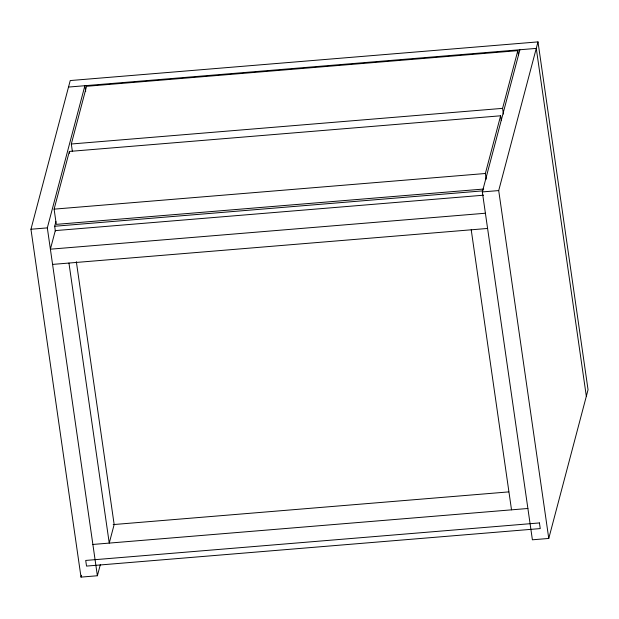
<?xml version="1.0" encoding="UTF-8"?>
<svg xmlns="http://www.w3.org/2000/svg" width="619" height="619" viewBox="0 0 619 619"><rect width="100%" height="100%" fill="white"/><g stroke="black" fill="none" stroke-linecap="round" stroke-linejoin="round"><path stroke-width="0.93" d="M100.332 564.605L97.384 575.755L81.012 577.109L30.95 229.239L70.233 80.555L537.988 41.891L588.05 389.761L548.767 538.445L532.394 539.799L482.333 191.921L519.898 49.752M97.384 575.755L47.323 227.885L84.888 85.708L85.708 91.442M483.71 189.035L56.29 224.364L54.101 209.145L69.351 151.438L500.616 115.792L501.305 120.543M72.408 151.609L71.317 144.003L86.559 86.296L517.832 50.65L518.513 55.401M55.362 231.042L54.673 226.26L55.903 221.61M81.012 577.109L81.507 575.252M486.194 179.201L485.373 173.498L500.616 115.792M503.402 114.058L502.582 108.356L517.832 50.65M548.767 538.445L498.705 190.575L537.988 41.891M68.516 87.062L536.271 48.398L586.332 396.268M71.317 144.003L502.582 108.356M54.101 209.145L485.373 173.498M54.673 226.26L482.944 190.853M30.95 229.239L47.323 227.885M482.333 191.921L498.705 190.575M483.571 195.202L55.3 230.608L50.387 249.186L485.397 213.23M52.576 264.406L487.586 228.45M113.184 524.587L508.741 491.896M92.881 544.449L527.891 508.485M471.221 229.804L511.518 509.839M69.351 151.438L69.622 153.342M76.338 261.675L114.159 524.51L109.246 543.095L68.949 263.06M539.435 522.931L85.716 560.443L86.528 566.091L540.248 528.587L539.435 522.931"/></g></svg>
